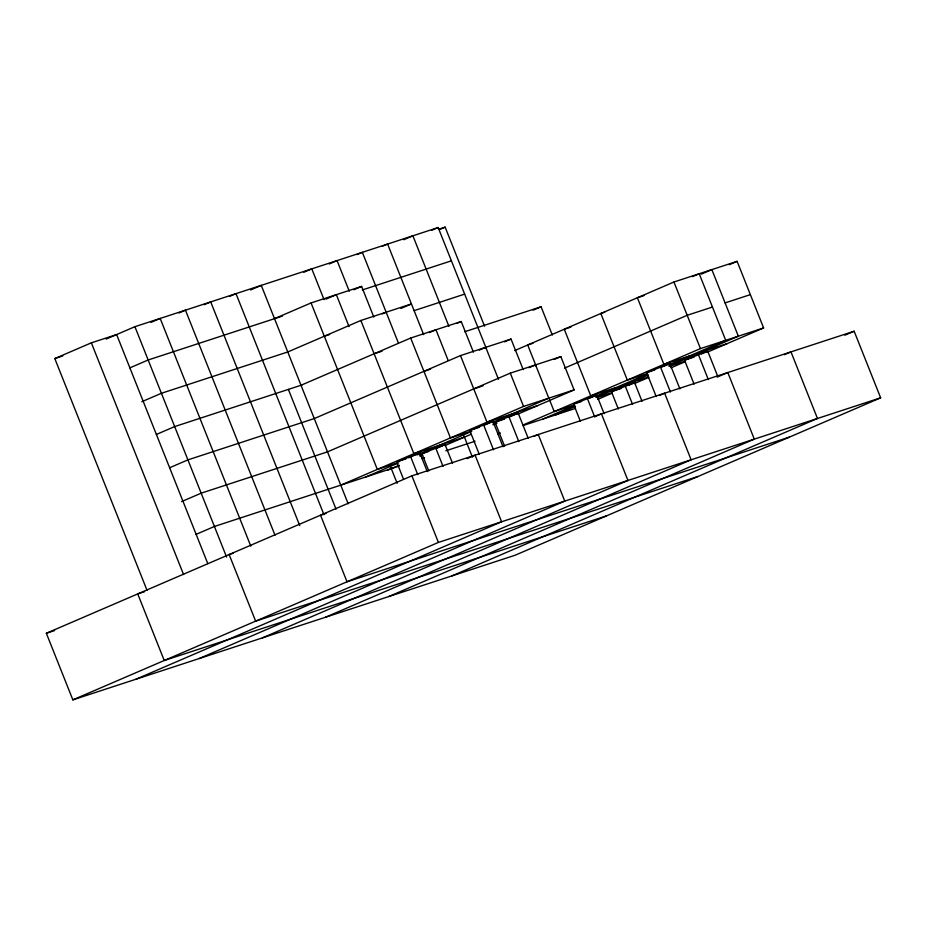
<?xml version="1.0" encoding="UTF-8"?>
<svg xmlns="http://www.w3.org/2000/svg" width="927" height="927" viewBox="0 0 927 927"><rect width="100%" height="100%" fill="white"/><g stroke="black" fill="none" stroke-linecap="round" stroke-linejoin="round"><path stroke-width="1.39" d="M147.022 590.302L54.797 358.564L91.356 342.828L116.628 334.566L207.787 563.616M106.188 339.062L134.913 326.686L438.158 227.532L486.385 348.737M151.043 322.364L160.174 318.425L250.811 546.177M178.923 312.978L185.446 310.163L275.018 535.25M204.195 304.716L210.719 301.901L299.757 525.655M229.467 296.443L235.991 293.639L323.975 514.728M250.626 289.954L261.263 285.377L348.181 503.801M303.824 272.283L311.796 268.853L324.056 299.653M329.236 263.963L337.069 260.58L349.259 291.217M357.115 254.566L362.341 252.318L398.332 342.851M382.387 246.304L387.613 244.056L423.651 334.624M403.743 239.734L412.886 235.794L448.923 326.362M431.623 230.348L438.158 227.532M439.919 229.386L445.145 227.138L484.589 326.269M129.884 367.857L148.158 359.989L282.492 316.061M274.508 318.668L311.066 302.932L361.611 286.397L373.801 317.034M325.898 299.166L336.339 294.659L349.062 326.628M353.778 289.769L361.611 286.397M141.819 401.715L161.414 393.28L287.764 351.97L360.87 320.475L411.414 303.952L400.974 308.448M382.225 313.905L386.142 312.214M156.385 434.45L174.658 426.582L302.109 384.902M301.008 385.261L410.684 338.031L461.217 321.507L473.407 352.144M429.421 332.584L435.957 329.769L448.147 360.406M457.301 323.199L461.217 321.507M533.129 310.186L541.078 306.767L552.318 335.018M169.629 467.753L187.914 459.873L314.265 418.564L460.487 355.586L511.032 339.062L523.222 369.688M479.236 350.139L485.76 347.324L498.483 379.294M504.497 341.866L511.032 339.062M514.659 350.603L673.941 282.005L737.116 261.344L763.616 327.938L707.475 352.109M692.585 276.594L699.213 273.743L725.714 340.336L668.749 364.856M701.252 274.172L711.843 269.606L738.344 336.2L669.143 366.003M729.282 264.716L737.116 261.344M181.576 501.611L201.159 493.176L327.509 451.855L510.29 373.141L560.835 356.617L574.091 389.908L517.95 414.091M529.039 367.683L535.563 364.879L548.819 398.17L492.677 422.353M554.311 359.421L560.835 356.617M564.462 368.146L687.185 315.296L712.457 307.034M196.13 534.346L214.415 526.466L399.282 466.014M340.765 485.157L523.546 406.432L574.091 389.908M403.535 479.224L396.64 461.913L419.827 452.909L427.243 471.553M479.294 454.392L469.757 430.418L492.944 421.414L503.013 446.721M408.61 457.741L419.827 452.909M484.218 425.18L492.944 421.414M366.038 476.895L398.668 462.84M416.953 454.96L471.785 431.345M428.795 470.962L421.912 453.651L445.099 444.647L452.515 463.291M504.566 446.13L495.03 422.156L518.205 413.152L528.274 438.459M436.374 448.401L445.099 444.647M509.491 416.918L518.205 413.152M387.382 470.313L399.131 465.25M420.024 456.258L422.642 455.134M444.833 445.574L470.939 434.334M493.141 424.775L497.057 423.083M522.874 425.064L700.441 348.598L763.616 327.938M580.418 421.379L573.535 404.068L596.721 395.064L604.137 413.709M656.189 396.559L646.652 372.584L669.827 363.581L679.897 388.888M589.236 398.286L596.721 395.064M662.353 366.802L669.827 363.581M542.921 419.05L574.717 405.354M595.146 396.559L647.567 373.987M46.35 633.268L411.912 475.829L854.149 331.229L880.65 397.822L515.088 555.25L72.851 699.862L46.35 633.268L54.589 630.569M555.563 414.914L575.424 406.362M596.038 397.486L648.274 374.983M618.332 408.992L611.438 391.669L634.624 382.666L642.04 401.321M694.091 384.16L684.555 360.186L707.741 351.182L717.811 376.489M628.39 385.354L634.624 382.666M701.507 353.871L707.741 351.182M597.799 399.34L612.168 393.164M634.358 383.604L648.726 377.416M670.916 367.857L685.285 361.669M467.15 458.598L475.099 455.169L501.6 521.762L136.026 679.201M534.3 436.223L538.274 434.52L564.775 501.113L199.201 658.541M594.821 416.71L601.449 413.859L627.95 480.453L262.376 637.88M659.329 395.481L664.624 393.199L691.125 459.792L325.551 617.231M717.197 377.104L727.799 372.538L754.3 439.131L388.726 596.571M784.346 354.74L790.974 351.878L817.475 418.471L451.901 575.91M844.879 335.215L854.149 331.229M72.851 699.862L438.413 542.422L880.65 397.822M438.494 229.317L445.145 227.138M54.797 358.564L62.781 355.956M362.295 289.966L451.403 260.823M324.323 336.223L329.641 334.485M414.114 310.649L464.659 294.126M374.126 353.778L382.109 351.171M464.601 331.773L541.078 306.767M644.033 295.574L637.382 297.741L663.883 364.334L689.155 356.072M423.929 371.333L430.58 369.155M604.81 312.179L600.823 313.488L627.324 380.082L647.278 373.558M570.916 327.057L564.265 329.236L590.766 395.829L616.038 387.567M533.037 343.233L527.706 344.971L536.188 366.281M725.099 302.909L750.36 294.635M473.743 388.888L483.048 385.841M537.533 405.655L486.988 422.179L460.487 355.586M701.785 351.947L727.058 343.685M469.757 430.418L479.236 427.324M495.03 422.156L504.497 419.062M646.652 372.584L654.763 369.919M684.555 360.186L694.033 357.092M470.383 431.403L450.429 437.926L410.684 338.031M492.99 424.01L495.655 423.141M669.224 366.385L685.18 361.159M464.415 437.138L413.871 453.662L360.87 320.475M628.68 383.43L648.622 376.907M396.64 461.913L406.119 458.807M421.912 453.651L428.68 451.437M573.535 404.068L581.658 401.414M611.438 391.669L620.916 388.575M397.266 462.886L377.324 469.41L311.066 302.932M419.885 455.493L422.538 454.624M574.161 405.041L554.207 411.565L549.444 399.583M597.44 397.44L612.063 392.654M421.889 458.622L424.554 457.753M445.829 450.8L475.099 441.229M497.706 433.836L500.36 432.967M522.979 425.574L575.516 408.39M321.901 514.74L326.014 513.396M233.256 553.199L229.131 554.543L255.632 621.136L697.869 476.536M144.612 591.658L137.741 593.906L164.241 660.499L606.478 515.899M789.259 437.173L347.022 581.785L320.522 515.192M673.941 282.005L700.441 348.598M698.263 354.276L708.332 379.583M660.36 366.675L670.43 391.982M625.146 385.771L632.573 404.415M587.243 398.158L594.659 416.814M510.29 373.141L523.546 406.432M508.738 416.258L518.807 441.565M483.465 424.52L493.535 449.827M463.929 435.852L472.411 457.162M435.62 447.741L443.036 466.385M410.348 456.003L417.764 474.647M411.912 475.829L438.413 542.422M390.696 467.092L397.138 483.28M288.378 389.398L336.026 509.132M134.913 326.686L226.605 557.104M91.356 342.828L183.581 574.566"/></g></svg>
